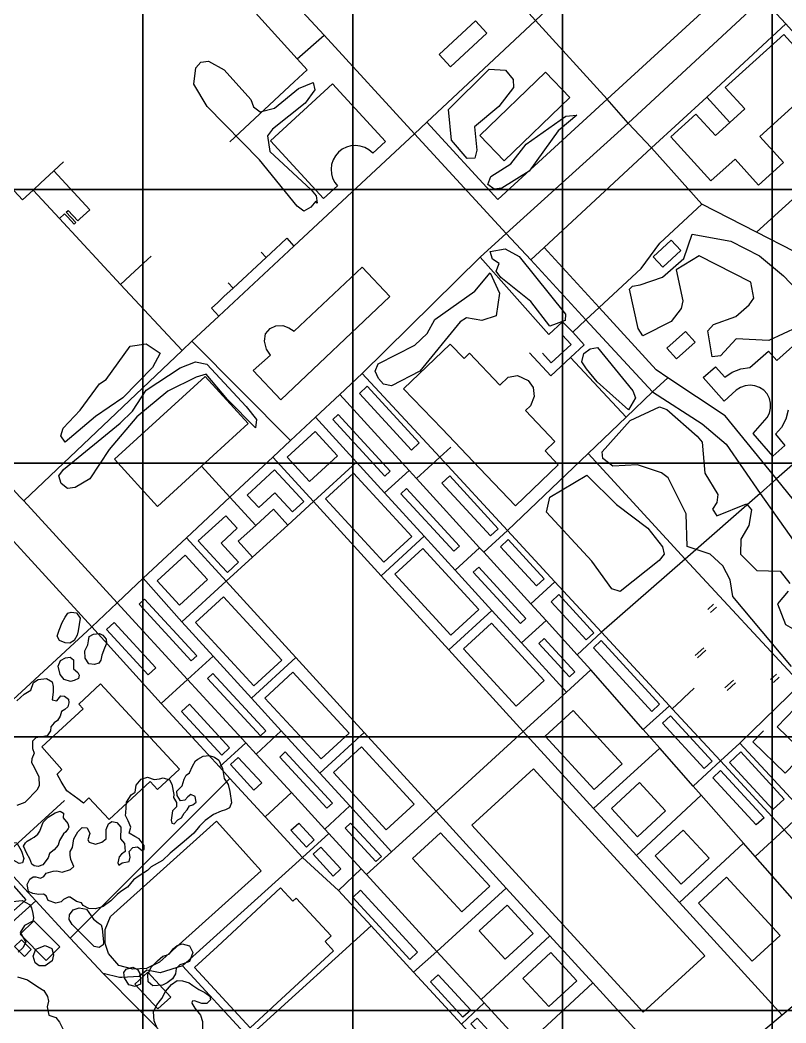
# Model space of a CAD drawing. Header units: metres. Extents: x -907 to 907, y -946 to 946.
# Drawn here: x -597.1 to -266.1, y 112.9 to 546.3 of the extents above; entities that cross this region are included whole.
import ezdxf

# ---------------------------------------------------------------- set-up
doc = ezdxf.new("R2010")
doc.units = ezdxf.units.M
for name, color, linetype in [('GREEN_ATLAS_BUILDING_OSM_HEIGHT', 8, 'Continuous'), ('GREEN_ATLAS_BUILDING_OSM_LEVELS', 9, 'Continuous'), ('GREEN_ATLAS_TERRAIN_COP90', 3, 'Continuous'), ('OSM_BUILDING', 8, 'Continuous'), ('OSM_GREEN_EXISTING', 94, 'Continuous'), ('OSM_HYDROGRAPHY', 5, 'Continuous'), ('OSM_ROAD_LOCAL', 9, 'Continuous')]:
    doc.layers.add(name, color=color, linetype=linetype)

msp = doc.modelspace()

# ---------------------------------------------------------------- linework, layer by layer
at = {"layer": 'GREEN_ATLAS_BUILDING_OSM_HEIGHT'}
for points, elevation in [([(-571.714, 250.691), (-562.267, 259.43), (-528.173, 222.583), (-537.62, 213.845), (-540.79, 217.273), (-558.603, 200.787), (-567.413, 210.116), (-569.651, 207.934), (-572.164, 209.715), (-576.847, 213.255), (-579.255, 217.273), (-581.036, 220.346), (-578.992, 222.394), (-587.626, 232.157), (-569.813, 248.632)], 18.754), ([(-508.159, 195.644), (-497.036, 183.276), (-492.891, 178.668), (-536.782, 139.194), (-542.447, 136.389), (-548.399, 136.211), (-554.351, 137.691), (-558.816, 142.901), (-560.304, 147.175), (-560.304, 153.309), (-557.934, 158.842), (-512.123, 200.052)], 17.395)]:
    msp.add_lwpolyline(points, close=True, dxfattribs=dict(at, elevation=elevation))
at = {"layer": 'GREEN_ATLAS_BUILDING_OSM_LEVELS'}
for points, elevation in [([(-415.993, 531.339), (-400.244, 545.855), (-395.336, 540.545), (-411.085, 526.018)], 13.109), ([(-304.996, 505.624), (-296.567, 496.34), (-290.321, 501.995), (-283.875, 507.84), (-292.297, 517.135), (-267.031, 540.033), (-249.719, 520.942), (-277.304, 495.928), (-267.156, 484.73), (-277.91, 474.978), (-288.064, 486.177), (-298.481, 476.737), (-315.793, 495.839)], 11.138), ([(-387.908, 485.453), (-398.431, 496.374), (-370.001, 523.758), (-359.478, 512.838)], 12.959), ([(-465.912, 469.156), (-488.858, 494.092), (-462.067, 518.749), (-439.115, 493.813), (-444.679, 488.693), (-446.355, 490.162), (-448.124, 491.153), (-450.056, 491.787), (-452.076, 492.032), (-454.108, 491.887), (-456.065, 491.342), (-457.884, 490.418), (-459.485, 489.171), (-460.81, 487.624), (-461.811, 485.854), (-462.442, 483.917), (-462.692, 481.902), (-462.536, 479.876), (-461.992, 477.906), (-461.073, 476.091), (-459.954, 474.644)], 15.809), ([(-488.889, 401.507), (-490.621, 404.067), (-491.434, 407.574), (-490.984, 410.691), (-489.002, 412.973), (-486.57, 414.12), (-483.519, 414.264), (-480.911, 413.274), (-478.604, 411.86), (-449.212, 439.489), (-437.214, 426.832), (-484.344, 382.171), (-496.336, 394.828)], 16.768), ([(-411.117, 406.272), (-405.177, 400.06), (-402.863, 402.275), (-389.715, 388.516), (-386.138, 391.934), (-382.131, 392.613), (-377.435, 390.564), (-375.297, 387.47), (-374.815, 383.551), (-376.447, 379.599), (-378.642, 377.496), (-365.912, 364.182), (-370.17, 360.107), (-364.443, 354.118), (-382.962, 336.419), (-398.537, 352.694), (-414.68, 369.581), (-431.305, 386.969)], 14.697), ([(-517.075, 392.212), (-498.531, 371.907), (-518.682, 353.506), (-537.701, 336.14), (-556.246, 356.456)], 13.52), ([(-230.318, 249.445), (-220.032, 260.109), (-199.619, 240.439), (-209.022, 230.676), (-193.435, 215.659), (-216.625, 191.592), (-229.774, 204.271), (-220.364, 214.023), (-218.188, 211.93), (-213.005, 217.307), (-243.766, 246.962), (-248.568, 241.975), (-246.061, 239.56), (-256.877, 228.339), (-269.87, 240.862), (-246.536, 265.063)], 14.003), ([(-479.205, 165.488), (-477.698, 166.868), (-462.592, 150.515), (-465.262, 148.055), (-461.598, 144.092), (-488.008, 119.691), (-497.586, 110.841), (-521.67, 136.901), (-511.81, 146.007), (-484.519, 171.232)], 16.701), ([(-541.847, 134.852), (-531.974, 124.099), (-537.576, 118.945), (-547.455, 129.698)], 17.125)]:
    msp.add_lwpolyline(points, close=True, dxfattribs=dict(at, elevation=elevation))
at = {"layer": 'GREEN_ATLAS_BUILDING_OSM_LEVELS', "elevation": 12.436}
msp.add_lwpolyline([(-265.156, 377.64), (-266.1, 373.777), (-267.938, 370.249), (-270.57, 367.254), (-266.475, 362.445), (-271.789, 357.825), (-280.249, 367.621), (-274.165, 374.523), (-273.171, 376.438), (-272.658, 378.531), (-272.665, 380.69), (-273.19, 382.783), (-274.196, 384.698), (-275.635, 386.301), (-277.416, 387.525), (-279.436, 388.282), (-281.58, 388.538), (-283.719, 388.271), (-285.738, 387.503), (-287.508, 386.268), (-292.735, 381.614), (-301.776, 391.756), (-296.555, 396.42), (-292.535, 391.911), (-289.265, 394.182), (-285.551, 395.607), (-281.599, 396.097), (-273.609, 403.21), (-270.045, 399.214), (-257.759, 410.168)], dxfattribs=at)
at = {"layer": 'GREEN_ATLAS_TERRAIN_COP90'}
for points in [[(-634.613, 473.108, 13), (-543.954, 473.108, 19), (-543.954, 591.385, 15), (-634.613, 591.385, 15)], [(-543.954, 473.108, 19), (-453.295, 473.108, 16), (-453.295, 591.385, 13), (-543.954, 591.385, 15)], [(-453.295, 473.108, 16), (-362.636, 473.108, 13), (-362.636, 591.385, 11), (-453.295, 591.385, 13)], [(-362.636, 473.108, 13), (-271.977, 473.108, 11), (-271.977, 591.385, 11), (-362.636, 591.385, 11)], [(-271.977, 473.108, 11), (-181.318, 473.108, 14), (-181.318, 591.385, 11), (-271.977, 591.385, 11)], [(-634.613, 354.831, 12), (-543.954, 354.831, 12), (-543.954, 473.108, 19), (-634.613, 473.108, 13)], [(-543.954, 354.831, 12), (-453.295, 354.831, 18), (-453.295, 473.108, 16), (-543.954, 473.108, 19)], [(-453.295, 354.831, 18), (-362.636, 354.831, 13), (-362.636, 473.108, 13), (-453.295, 473.108, 16)], [(-362.636, 354.831, 13), (-271.977, 354.831, 13), (-271.977, 473.108, 11), (-362.636, 473.108, 13)], [(-271.977, 354.831, 13), (-181.318, 354.831, 13), (-181.318, 473.108, 14), (-271.977, 473.108, 11)], [(-634.613, 236.554, 18), (-543.954, 236.554, 19), (-543.954, 354.831, 12), (-634.613, 354.831, 12)], [(-543.954, 236.554, 19), (-453.295, 236.554, 13), (-453.295, 354.831, 18), (-543.954, 354.831, 12)], [(-453.295, 236.554, 13), (-362.636, 236.554, 10), (-362.636, 354.831, 13), (-453.295, 354.831, 18)], [(-362.636, 236.554, 10), (-271.977, 236.554, 11), (-271.977, 354.831, 13), (-362.636, 354.831, 13)], [(-271.977, 236.554, 11), (-181.318, 236.554, 17), (-181.318, 354.831, 13), (-271.977, 354.831, 13)], [(-634.613, 118.277, 21), (-543.954, 118.277, 17), (-543.954, 236.554, 19), (-634.613, 236.554, 18)], [(-543.954, 118.277, 17), (-453.295, 118.277, 17), (-453.295, 236.554, 13), (-543.954, 236.554, 19)], [(-453.295, 118.277, 17), (-362.636, 118.277, 13), (-362.636, 236.554, 10), (-453.295, 236.554, 13)], [(-362.636, 118.277, 13), (-271.977, 118.277, 12), (-271.977, 236.554, 11), (-362.636, 236.554, 10)], [(-271.977, 118.277, 12), (-181.318, 118.277, 16), (-181.318, 236.554, 17), (-271.977, 236.554, 11)], [(-634.613, 0, 20), (-543.954, 0, 16), (-543.954, 118.277, 17), (-634.613, 118.277, 21)], [(-543.954, 0, 16), (-453.295, 0, 17), (-453.295, 118.277, 17), (-543.954, 118.277, 17)], [(-453.295, 0, 17), (-362.636, 0, 16), (-362.636, 118.277, 13), (-453.295, 118.277, 17)], [(-362.636, 0, 16), (-271.977, 0, 15), (-271.977, 118.277, 12), (-362.636, 118.277, 13)], [(-271.977, 0, 15), (-181.318, 0, 11), (-181.318, 118.277, 16), (-271.977, 118.277, 12)]]:
    msp.add_3dface(points, dxfattribs=at)
at = {"layer": 'OSM_BUILDING'}
for points, elevation in [([(-311.535, 446.625), (-319.282, 439.445), (-323.434, 443.931), (-315.681, 451.1)], 12.238), ([(-305.314, 407.073), (-313.374, 399.837), (-317.556, 404.502), (-309.491, 411.726)], 12.513), ([(-585.782, 139.906), (-597.024, 151.261), (-591.134, 157.094), (-579.892, 145.739)], 18.847), ([(-595.185, 141.665), (-599.431, 145.951), (-596.48, 148.868), (-592.234, 144.582)], 19.092)]:
    msp.add_lwpolyline(points, close=True, dxfattribs=dict(at, elevation=elevation))
at = {"layer": 'OSM_GREEN_EXISTING'}
for points in [[(-471.477, 465.36), (-474.49, 463.679), (-477.341, 465.861), (-493.61, 485.809), (-516.25, 508.953), (-521.952, 518.515), (-521.114, 525.55), (-518.932, 528.066), (-515.581, 528.567), (-508.872, 524.716), (-497.299, 511.969), (-496.123, 508.786), (-493.272, 506.604), (-487.07, 508.118), (-476.672, 516.667), (-470.47, 519.35), (-469.626, 516.166), (-473.821, 510.289), (-487.908, 499.056), (-490.09, 496.207), (-489.083, 489.505), (-471.308, 472.896), (-469.126, 470.381), (-468.626, 467.197), (-469.295, 468.043)], [(-383.931, 520.519), (-383.769, 517.168), (-390.14, 508.953), (-400.706, 500.069), (-399.7, 490.006), (-400.538, 486.655), (-403.889, 486.488), (-410.598, 494.359), (-411.942, 507.606), (-394.329, 525.05), (-387.289, 524.549)], [(-356.434, 505.101), (-364.48, 498.388), (-377.06, 480.945), (-388.796, 473.575), (-392.153, 473.241), (-394.835, 475.245), (-393.66, 478.607), (-384.938, 484.14), (-378.398, 492.689), (-361.129, 504.756)], [(-361.46, 416.391), (-368.169, 414.042), (-376.385, 424.606), (-389.302, 435.003), (-391.315, 437.686), (-389.971, 441.037), (-392.822, 442.885), (-393.829, 446.235), (-387.458, 447.415), (-381.418, 444.065), (-361.292, 419.24)], [(-389.802, 428.302), (-391.315, 418.405), (-397.518, 416.391), (-404.058, 417.571), (-406.909, 415.89), (-424.353, 394.594), (-436.595, 388.216), (-439.946, 388.895), (-442.128, 391.41), (-443.635, 394.594), (-442.291, 397.778), (-426.529, 405.826), (-421.164, 410.858), (-417.807, 416.891), (-400.538, 429.137), (-393.829, 437.018)], [(-539.896, 396.097), (-552.638, 383.017), (-564.549, 374.969), (-577.629, 363.903), (-579.473, 366.586), (-578.467, 369.948), (-571.089, 377.651), (-562.705, 389.062), (-559.853, 390.898), (-549.456, 405.325), (-542.578, 406.327), (-536.538, 402.309)], [(-347.712, 389.897), (-352.238, 395.596), (-354.251, 398.613), (-353.414, 402.142), (-350.731, 404.145), (-347.543, 404.824), (-332.281, 386.045), (-331.105, 383.017), (-334.125, 377.818)], [(-499.312, 379.332), (-494.954, 373.633), (-495.286, 370.115), (-507.359, 382.349), (-516.587, 393.247), (-520.945, 391.911), (-533.187, 385.878), (-546.605, 374.802), (-558.509, 360.72), (-566.894, 347.974), (-573.271, 344.289), (-576.622, 343.788), (-579.305, 345.959), (-580.311, 349.321), (-578.298, 352.003), (-553.814, 372.119), (-548.449, 377.317), (-542.578, 386.379), (-527.823, 395.93), (-521.283, 398.613), (-516.418, 397.611)], [(-450.431, 384.943), (-447.067, 388.037), (-424.547, 363.558), (-427.91, 360.464)], [(-461.954, 373.677), (-459.591, 375.859), (-437.07, 351.38), (-439.433, 349.198)], [(-481.643, 357.402), (-469.545, 368.534), (-459.879, 358.026), (-471.977, 346.894)], [(-479.38, 333.736), (-486.995, 342.007), (-493.941, 335.628), (-498.906, 341.027), (-487.07, 351.914), (-477.91, 341.962), (-474.484, 338.233)], [(-452.97, 350.523), (-427.76, 323.127), (-439.865, 311.995), (-465.074, 339.391)], [(-414.743, 346.159), (-411.385, 349.254), (-390.384, 326.422), (-393.741, 323.327)], [(-339.327, 336.908), (-325.741, 326.678), (-319.37, 318.63), (-318.701, 315.446), (-320.876, 312.763), (-337.645, 299.349), (-341.34, 300.518), (-349.887, 312.429), (-369.513, 333.558), (-368.169, 340.092), (-352.069, 349.655)], [(-430.074, 343.777), (-407.203, 318.919), (-409.572, 316.737), (-432.443, 341.595)], [(-510.004, 310.281), (-520.039, 321.179), (-508.165, 332.099), (-503.182, 326.689), (-510.179, 320.244), (-502.607, 312.017), (-507.478, 307.531)], [(-386.126, 321.802), (-370.52, 304.837), (-373.884, 301.743), (-389.49, 318.708)], [(-422.952, 317.895), (-398.724, 291.568), (-410.829, 280.436), (-435.057, 306.763)], [(-537.82, 303.947), (-525.722, 315.079), (-516.056, 304.57), (-528.154, 293.438)], [(-398.818, 309.802), (-378.436, 287.65), (-380.799, 285.468), (-401.188, 307.631)], [(-545.617, 293.872), (-543.247, 296.054), (-520.733, 271.575), (-523.096, 269.393)], [(-509.147, 297.067), (-483.938, 269.671), (-496.036, 258.54), (-521.245, 285.935)], [(-349.087, 281.538), (-352.451, 278.455), (-367.594, 294.908), (-364.23, 298.002)], [(-572.427, 280.481), (-573.69, 278.132), (-575.616, 276.963), (-577.629, 277.13), (-580.061, 278.221), (-580.98, 279.98), (-580.23, 282.573), (-578.886, 285.935), (-577.541, 288.273), (-576.372, 289.954), (-574.947, 290.455), (-572.765, 290.121), (-571.17, 287.861), (-571.927, 282.406)], [(-559.735, 282.863), (-556.371, 285.958), (-538.389, 266.41), (-541.753, 263.315)], [(-393.316, 285.69), (-370.539, 260.922), (-382.637, 249.79), (-405.421, 274.558)], [(-562.198, 269.66), (-563.036, 268.325), (-564.968, 267.735), (-567.4, 268.068), (-568.907, 270.506), (-569.076, 273.768), (-567.731, 276.284), (-567.481, 277.965), (-567.15, 279.891), (-565.299, 280.904), (-562.705, 281.149), (-561.279, 280.481), (-559.853, 278.722), (-559.766, 276.874), (-560.522, 274.859), (-561.698, 271.842)], [(-370.533, 279.056), (-357.24, 264.618), (-359.61, 262.436), (-372.902, 276.885)], [(-320.664, 250.647), (-324.028, 247.552), (-349.281, 275.004), (-345.917, 278.098)], [(-571.589, 263.204), (-571.758, 261.701), (-573.69, 260.944), (-575.278, 260.443), (-577.967, 261.367), (-579.723, 263.46), (-580.649, 267.067), (-579.642, 269.493), (-577.379, 270.673), (-575.366, 271.007), (-574.021, 269.749), (-573.94, 267.323), (-573.94, 265.976), (-572.096, 264.384)], [(-479.129, 264.439), (-454.902, 238.112), (-467.006, 226.98), (-491.228, 253.308)], [(-513.736, 263.972), (-490.865, 239.114), (-493.235, 236.944), (-516.106, 261.801)], [(-527.241, 247.552), (-523.878, 250.647), (-506.515, 231.767), (-509.879, 228.672)], [(-358.028, 247.953), (-336.826, 224.91), (-348.931, 213.778), (-370.132, 236.821)], [(-297.98, 226.001), (-301.344, 222.906), (-319.382, 242.498), (-316.018, 245.593)], [(-482.481, 230.008), (-462.098, 207.845), (-464.461, 205.663), (-484.85, 227.826)], [(-449.493, 232.235), (-426.71, 207.466), (-438.814, 196.334), (-461.592, 221.103)], [(-266.787, 209.57), (-271.664, 205.084), (-290.465, 225.511), (-285.588, 229.997)], [(-572.683, 165.443), (-575.366, 167.202), (-576.285, 167.291), (-578.298, 166.2), (-579.305, 165.276), (-581.568, 164.608), (-584.925, 165.866), (-585.844, 167.881), (-586.939, 168.627), (-589.033, 168.382), (-591.634, 168.794), (-593.391, 169.718), (-594.06, 172.734), (-592.803, 175.005), (-591.465, 176.096), (-590.209, 176.096), (-588.277, 175.506), (-586.851, 176.263), (-585.763, 177.599), (-582.825, 178.523), (-581.149, 178.612), (-578.886, 178.1), (-575.278, 179.28), (-573.852, 180.449), (-575.115, 183.555), (-575.447, 185.403), (-575.366, 186.994), (-574.44, 188.664), (-574.109, 190.601), (-573.852, 192.438), (-572.096, 195.544), (-570.251, 197.392), (-568.069, 197.225), (-566.894, 194.709), (-567.819, 192.026), (-567.15, 191.013), (-564.549, 190.178), (-561.779, 191.013), (-559.935, 192.438), (-559.935, 196.546), (-558.847, 198.895), (-557.421, 199.985), (-555.239, 199.485), (-553.482, 197.47), (-553.732, 192.438), (-551.888, 190.434), (-551.632, 186.994), (-553.314, 185.904), (-554.233, 184.724), (-554.82, 182.13), (-554.401, 181.128), (-552.895, 182.041), (-549.956, 182.631), (-549.456, 184.479), (-549.875, 186.994), (-548.362, 188.753), (-546.267, 189.009), (-544.341, 187.495), (-543.504, 187.829), (-543.416, 189.588), (-545.598, 192.527), (-547.443, 193.451), (-549.956, 194.954), (-549.206, 197.47), (-550.294, 200.319), (-551.469, 202.501), (-551.382, 203.759), (-551.131, 208.379), (-549.118, 211.474), (-547.274, 212.654), (-546.936, 215.67), (-544.673, 218.264), (-541.991, 219.11), (-539.058, 218.097), (-536.876, 218.353), (-535.2, 218.854), (-532.431, 218.019), (-531.512, 216.082), (-530.586, 211.641), (-530.755, 210.383), (-529.417, 208.123), (-529.417, 206.364), (-531.174, 204.605), (-531.843, 200.575), (-531.512, 199.24), (-530.505, 198.984), (-528.911, 200.742), (-527.316, 201.499), (-526.228, 203.592), (-524.884, 204.939), (-523.796, 206.698), (-522.371, 207.199), (-520.945, 208.29), (-521.445, 210.717), (-523.209, 211.641), (-524.553, 210.55), (-525.809, 209.125), (-527.735, 208.958), (-529.161, 211.14), (-529.33, 213.066), (-526.985, 215.336), (-526.147, 218.186), (-525.303, 219.945), (-523.878, 221.036), (-522.621, 223.886), (-521.283, 226.235), (-520.189, 226.825), (-517.925, 228.249), (-515.412, 228.494), (-512.98, 227.826), (-511.135, 226.402), (-509.541, 222.884), (-508.872, 218.52), (-507.109, 216.004), (-506.352, 212.899), (-505.683, 208.034), (-506.609, 205.863), (-508.284, 205.017), (-510.129, 204.438), (-513.48, 203.002), (-517.087, 200.408), (-519.601, 197.982), (-521.952, 194.876), (-526.147, 191.358), (-532.181, 186.327), (-535.451, 183.054), (-540.396, 180.371), (-542.078, 178.779), (-545.598, 176.508), (-548.112, 174.749), (-550.713, 171.644), (-553.564, 169.718), (-555.07, 168.46), (-557.84, 165.61), (-561.191, 163.261), (-562.448, 162.849), (-564.63, 162.17), (-567.313, 162.426), (-569.832, 163.684), (-570.583, 164.775)], [(-502.751, 227.671), (-492.616, 216.661), (-495.98, 213.566), (-506.115, 224.576)], [(-375.166, 222.706), (-301.1, 141.943), (-327.698, 117.542), (-401.763, 198.316)], [(-275.491, 201.555), (-278.854, 198.46), (-297.655, 218.888), (-294.291, 221.982)], [(-330.167, 193.384), (-341.434, 205.629), (-329.33, 216.761), (-318.069, 204.516)], [(-580.561, 189.755), (-582.324, 187.751), (-584.338, 186.16), (-585.007, 184.223), (-587.27, 181.295), (-589.202, 180.449), (-590.959, 180.783), (-592.053, 181.54), (-592.803, 183.889), (-594.229, 186.071), (-595.573, 189.254), (-594.735, 190.679), (-593.979, 191.525), (-592.303, 192.438), (-591.046, 193.195), (-589.452, 194.453), (-588.614, 195.711), (-587.101, 199.741), (-585.007, 201.833), (-581.905, 203.759), (-579.723, 204.438), (-578.385, 203.592), (-578.467, 201.499), (-576.453, 199.151), (-576.035, 197.47), (-576.285, 196.891), (-577.291, 195.466), (-578.385, 194.62), (-580.061, 191.77)], [(-480.011, 196.212), (-476.647, 199.306), (-469.951, 192.026), (-473.315, 188.931)], [(-454.195, 199.262), (-440.903, 184.813), (-443.272, 182.631), (-456.559, 197.08)], [(-415.299, 195.065), (-394.098, 172.022), (-406.196, 160.89), (-427.398, 183.933)], [(-322.521, 185.069), (-310.416, 196.201), (-299.237, 184.056), (-311.335, 172.913)], [(-595.404, 183.978), (-595.992, 182.13), (-597.499, 181.874), (-599.85, 183.132), (-602.026, 186.994), (-601.863, 189.51), (-600.519, 190.846), (-598.505, 190.768), (-596.411, 187.072)], [(-594.554, 166.178), (-626.541, 137.724), (-640.215, 153.098), (-646.048, 159.487), (-614.018, 188.33), (-608.228, 181.551)], [(-467.087, 188.909), (-458.397, 179.469), (-461.76, 176.375), (-470.451, 185.814)], [(-268.569, 150.715), (-280.674, 139.584), (-303.801, 164.731), (-291.697, 175.863)], [(-425.303, 143.491), (-428.667, 140.396), (-453.289, 167.157), (-449.925, 170.252)], [(-563.374, 156.226), (-562.029, 155.38), (-561.529, 153.788), (-561.023, 147.754), (-561.11, 146.663), (-562.873, 145.572), (-565.049, 145.906), (-574.528, 155.469), (-575.866, 157.651), (-575.697, 159.576), (-574.19, 161.758), (-571.508, 162.682), (-568.319, 162.092), (-565.299, 157.818)], [(-387.439, 140.496), (-398.699, 152.741), (-386.601, 163.873), (-375.334, 151.628)], [(-583.412, 145.149), (-582.574, 142.389), (-583.162, 139.706), (-586.263, 137.524), (-588.783, 137.524), (-590.54, 138.86), (-591.378, 141.71), (-590.209, 144.816), (-586.182, 146.329)], [(-535.451, 129.22), (-539.727, 128.886), (-541.659, 130.734), (-541.822, 133.917), (-540.484, 137.023), (-537.633, 139.706), (-535.369, 141.71), (-533.856, 142.133), (-532.518, 142.723), (-530.924, 144.983), (-529.248, 146.407), (-526.985, 147.164), (-523.796, 146.24), (-522.371, 143.313), (-523.796, 139.45), (-526.647, 138.448), (-528.073, 138.025), (-529.667, 136.511), (-529.917, 134.173), (-531.174, 131.992), (-533.525, 130.311)], [(-379.786, 132.181), (-367.688, 143.313), (-356.502, 131.157), (-368.607, 120.025)], [(-545.092, 129.721), (-547.355, 128.719), (-550.044, 129.387), (-551.969, 132.403), (-552.307, 134.674), (-551.213, 136.099), (-548.28, 137.023), (-546.355, 136.01), (-545.261, 134.251), (-545.01, 131.902)], [(-402.282, 118.477), (-405.646, 115.383), (-419.67, 130.622), (-416.306, 133.717)], [(-399.518, 114.971), (-386.776, 101.145), (-389.502, 98.64), (-402.244, 112.466)]]:
    msp.add_lwpolyline(points, close=True, dxfattribs=at)
for points in [[(-261.01, 413.541), (-273.421, 407.841), (-287.508, 408.509), (-294.379, 401.129), (-297.905, 400.795), (-299.75, 412.027), (-297.399, 414.71), (-287.677, 418.238), (-281.974, 423.27), (-279.961, 426.12), (-281.299, 432.988), (-303.607, 444.399), (-313.499, 438.354), (-310.648, 424.94), (-311.317, 421.589), (-315.681, 416.057), (-327.923, 409.856), (-329.936, 413.04), (-333.625, 429.972), (-332.368, 431.318), (-329.092, 431.908), (-319.451, 435.17), (-310.147, 443.219), (-306.621, 453.783), (-289.852, 450.766), (-277.441, 444.399), (-267.044, 435.671), (-247.762, 415.389)], [(-263.693, 266.978), (-289.015, 297.167), (-290.19, 304.381), (-293.372, 310.414), (-298.743, 315.446), (-308.803, 318.797), (-309.141, 332.879), (-317.019, 348.475), (-319.87, 350.656), (-330.267, 354.007), (-340.834, 353.506), (-345.192, 356.868), (-345.529, 359.718), (-333.456, 373.299), (-320.708, 379.165), (-317.525, 377.996), (-304.445, 366.419), (-302.263, 363.903), (-301.088, 350.489), (-295.554, 341.272), (-295.892, 337.743), (-297.737, 334.894), (-295.892, 332.044), (-283.144, 337.242), (-280.968, 334.56), (-282.137, 327.858), (-285.494, 321.98), (-285.663, 315.446), (-278.617, 308.4), (-268.557, 308.066), (-264.362, 302.867)], [(-265.037, 299.516), (-269.732, 293.984), (-266.206, 285.089), (-263.186, 283.419)], [(-598.505, 252.061), (-595.323, 254.911), (-592.472, 256.747), (-591.209, 260.02), (-589.202, 261.278), (-585.676, 261.701), (-583.919, 260.777), (-583.162, 260.276), (-582.743, 258.35), (-582.743, 255.912), (-583.243, 252.473), (-581.236, 252.139), (-579.473, 254.243), (-577.879, 254.154), (-576.203, 252.807), (-576.035, 251.215), (-576.453, 249.545), (-577.71, 248.365), (-579.223, 247.53), (-579.811, 245.437), (-580.899, 243.589), (-582.324, 242.587), (-583.75, 240.817), (-584, 239.148), (-585.426, 237.044), (-588.445, 236.376), (-590.29, 236.042), (-591.715, 234.706), (-591.715, 231.511), (-591.046, 229.418), (-591.966, 227.069), (-592.216, 225.4), (-591.046, 223.463), (-589.033, 219.277), (-588.864, 215.336), (-589.783, 213.566), (-591.465, 211.897), (-593.06, 210.138), (-594.985, 208.201), (-598.505, 206.865)], [(-600.35, 165.443), (-596.161, 165.866), (-592.972, 164.107), (-592.134, 162.593), (-591.547, 160.244), (-591.297, 158.397), (-591.634, 156.894), (-595.235, 154.968), (-597.08, 151.94), (-594.648, 147.832), (-595.904, 145.406), (-597.836, 143.48)], [(-598.174, 132.826), (-593.897, 131.491), (-589.452, 128.552), (-586.851, 126.871), (-585.257, 124.355), (-584.757, 122.351), (-585.344, 119.913), (-584.669, 116.229), (-581.568, 115.305), (-579.974, 113.212), (-578.636, 110.44)], [(-537.883, 110.607), (-539.139, 113.88), (-539.39, 117.654), (-537.964, 120.748), (-535.869, 123.431), (-534.194, 126.537), (-531.68, 129.554), (-529.161, 131.235), (-526.816, 131.145), (-523.965, 130.311), (-522.371, 129.142), (-519.857, 127.372), (-517.256, 126.114), (-515.074, 124.522), (-514.824, 122.852), (-516.331, 121.338), (-518.513, 121.338), (-521.702, 122.518), (-522.708, 122.351), (-522.79, 121.427), (-521.533, 119.245), (-519.101, 116.307), (-518.175, 113.546), (-518.175, 109.772)]]:
    msp.add_lwpolyline(points, dxfattribs=at)
at = {"layer": 'OSM_HYDROGRAPHY'}
for points in [[(-371.308, 402.298), (-367.469, 398.168), (-358.934, 406.116), (-362.767, 410.235)], [(-275.822, 239.203), (-280.43, 234.428), (-266.337, 220.836), (-261.729, 225.622)]]:
    msp.add_lwpolyline(points, dxfattribs=at)
at = {"layer": 'OSM_ROAD_LOCAL'}
for points in [[(-714.274, 811.352), (-682.825, 776.932), (-681.955, 775.986), (-673.509, 766.735), (-647.461, 738.237), (-638.758, 728.709), (-632.318, 721.662), (-612.967, 700.522), (-606.877, 693.866), (-605.133, 691.962), (-561.773, 644.596), (-552.551, 634.488), (-490.159, 566.227), (-465.706, 539.755), (-426.666, 497.164), (-386.92, 454.05)], [(-302.395, 466.685), (-324.196, 491.041), (-334.275, 501.706), (-343.329, 512.081), (-374.353, 546.133), (-424.784, 601.481), (-435.857, 613.638), (-494.898, 678.426), (-499.35, 683.312), (-510.222, 695.19), (-515.256, 700.678), (-530.186, 716.987), (-531.312, 718.211), (-553.751, 741.076)], [(-561.773, 644.596), (-572.908, 635), (-569.007, 630.692), (-477.36, 529.435), (-465.706, 539.755)], [(-426.666, 497.164), (-421.32, 502.173), (-374.353, 546.133), (-341.841, 576.568), (-316.719, 600.079), (-312.68, 603.864), (-308.416, 607.86)], [(-421.32, 502.173), (-390.609, 468.711), (-343.329, 512.081), (-294.023, 557.31), (-285.363, 565.592), (-277.648, 572.917)], [(-266.062, 544.653), (-276.128, 555.573), (-285.363, 565.592)], [(-386.92, 454.05), (-334.275, 501.706), (-276.128, 555.573), (-268.388, 562.731)], [(-324.196, 491.041), (-300.2, 512.916), (-266.062, 544.653), (-238.864, 514.196), (-214.111, 486.477), (-209.172, 480.945), (-203.42, 474.499), (-168.607, 435.504), (-143.56, 407.329), (-125.672, 387.214), (-84.319, 358.36), (-77.16, 353.361), (-69.076, 353.094), (-45.43, 335.317), (-33.525, 326.511), (-28.323, 322.404), (-25.053, 318.04), (-23.29, 315.112), (-22.202, 311.917), (-21.471, 308.856), (-20.476, 302.555)], [(-477.36, 529.435), (-472.965, 524.704), (-478.567, 519.506)], [(-478.567, 519.506), (-506.465, 493.591)], [(-300.2, 512.916), (-290.321, 501.995)], [(-527.072, 403.422), (-553.626, 432.009), (-580.08, 460.484), (-591.49, 472.763), (-596.023, 468.555), (-634.213, 509.665)], [(-426.666, 497.164), (-478.704, 448.618), (-511.148, 418.35), (-522.796, 407.485)], [(-376.391, 442.629), (-370.489, 447.938), (-324.196, 491.041)], [(-730.374, 485.498), (-699.224, 451.545), (-681.186, 431.886), (-668.657, 418.227), (-642.878, 390.13), (-642.86, 390.108), (-616.037, 360.876), (-597.161, 340.293), (-595.473, 338.456), (-555.127, 294.485), (-524.69, 261.311), (-499.575, 233.927), (-495.073, 229.018), (-479.836, 212.42), (-465.399, 196.679), (-463.692, 194.809), (-449.637, 179.492), (-447.343, 176.998), (-416.931, 143.847), (-397.799, 122.986), (-396.467, 121.539), (-379.173, 102.681)], [(-586.345, 477.549), (-582.531, 481.078), (-578.279, 485.03)], [(-572.146, 459.493), (-571.214, 460.373), (-566.956, 464.314), (-582.531, 481.078)], [(-588.127, 475.891), (-586.345, 477.549)], [(-278.817, 454.562), (-253.708, 477.327)], [(-591.49, 472.763), (-588.127, 475.891)], [(-577.091, 463.256), (-576.316, 463.98)], [(-572.146, 459.493), (-576.316, 463.98)], [(-352.513, 416.736), (-346.767, 422.046), (-328.592, 438.866), (-320.551, 449.887), (-302.395, 466.685)], [(-67.563, 359.061), (-84.319, 358.36), (-132.575, 356.534), (-175.978, 354.887), (-183.781, 360.052), (-192.078, 367.521), (-250.444, 433.144), (-262.542, 446.191), (-278.817, 454.562), (-302.395, 466.685)], [(-573.696, 458.057), (-576.585, 461.174), (-577.86, 462.544), (-580.08, 460.484)], [(-572.927, 458.77), (-577.091, 463.256)], [(-573.696, 458.057), (-572.927, 458.77)], [(-484.381, 449.575), (-481.818, 451.957), (-478.704, 448.618)], [(-480.192, 364.56), (-469.357, 374.69), (-458.891, 384.475), (-449.156, 393.581), (-398.249, 443.809), (-386.92, 454.05)], [(-386.92, 454.05), (-376.391, 442.629), (-352.513, 416.736), (-323.671, 385.611), (-302.263, 371.785), (-291.841, 363.035), (-277.26, 341.706), (-241.39, 290.967), (-232.668, 285.791), (-220.758, 284.254), (-166.762, 288.507), (-129.205, 292.358), (-55.033, 299.093), (-20.476, 302.555), (-12.855, 303.212), (-6.846, 303.791), (-2.276, 304.169), (49.975, 308.756), (62.036, 309.602), (64.605, 310.025), (81.268, 312.407)], [(-508.972, 426.743), (-505.045, 430.383), (-490.728, 443.686), (-486.582, 447.538)], [(-484.381, 449.575), (-486.582, 447.538)], [(-253.007, 326.89), (-270.157, 347.985), (-292.335, 375.269), (-317.113, 391.689), (-322.208, 395.062), (-346.767, 422.046), (-370.489, 447.938)], [(-543.685, 441.237), (-541.947, 442.851)], [(-541.947, 442.851), (-540.415, 444.276)], [(-490.728, 443.686), (-492.866, 445.979)], [(-368.507, 410.357), (-398.249, 443.809)], [(-553.626, 432.009), (-549.437, 435.894), (-543.685, 441.237)], [(-505.045, 430.383), (-507.178, 432.688)], [(-511.654, 424.239), (-508.972, 426.743)], [(-511.148, 418.35), (-514.324, 421.767), (-511.654, 424.239)], [(-358.14, 411.337), (-352.513, 416.736)], [(-376.96, 402.498), (-367.675, 392.513), (-359.216, 400.394), (-353.282, 405.915), (-358.14, 411.337), (-362.567, 415.89), (-368.507, 410.357)], [(-679.798, 407.941), (-672.74, 400.249), (-663.905, 390.631), (-653.957, 379.811), (-651.913, 377.585), (-627.172, 350.645), (-613.586, 335.851), (-608.247, 330.04), (-606.233, 327.847), (-566.075, 284.121), (-536.051, 250.936), (-510.904, 223.53)], [(-480.192, 364.56), (-522.796, 407.485), (-527.072, 403.422), (-595.473, 338.456)], [(-359.216, 400.394), (-335.107, 374.701)], [(-217.619, 127.26), (-217.719, 132.782), (-217.913, 143.48), (-234.6, 161.525), (-266.862, 196.412), (-294.329, 226.123), (-315.187, 248.677), (-316.381, 249.957), (-345.773, 281.761), (-365.912, 303.546), (-386.439, 325.743), (-415.687, 357.38), (-449.156, 393.581)], [(-317.113, 391.689), (-323.671, 385.611), (-335.107, 374.701), (-351.563, 359.005), (-386.439, 325.743), (-396.674, 316.281)], [(-238.746, 126.125), (-239.465, 139.494), (-248.268, 149.502), (-279.373, 184.857), (-284.438, 190.612), (-302.663, 211.318), (-306.115, 215.247), (-320.589, 231.689), (-327.704, 239.771), (-350.356, 265.519), (-356.302, 272.031), (-369.757, 286.781), (-376.303, 293.95), (-396.674, 316.281), (-398.437, 318.207), (-425.778, 348.174), (-428.936, 351.636), (-458.891, 384.475)], [(-360.904, 255.89), (-380.311, 277.141), (-393.141, 291.201), (-408.997, 308.566), (-422.371, 323.216), (-439.508, 341.985), (-451.619, 355.254), (-469.357, 374.69)], [(-237.883, 376.238), (-270.157, 347.985), (-277.26, 341.706), (-309.666, 313.331), (-345.773, 281.761), (-356.302, 272.031)], [(-555.127, 294.485), (-543.81, 305.082), (-525.128, 322.559), (-506.371, 340.092), (-487.82, 357.436), (-480.192, 364.56)], [(-425.778, 348.174), (-415.687, 357.38), (-410.954, 361.699)], [(-267.688, 116.262), (-312.111, 164.931), (-330.699, 185.291), (-349.212, 205.574), (-379.58, 238.836), (-411.817, 274.158), (-441.046, 306.173), (-470.295, 338.211), (-487.82, 357.436)], [(-351.563, 359.005), (-309.666, 313.331), (-259.679, 259.463)], [(-527.216, 286.247), (-508.015, 303.78), (-496.555, 314.233), (-481.393, 328.07), (-470.295, 338.211), (-451.619, 355.254)], [(-495.223, 327.925), (-506.371, 340.092), (-518.682, 353.506)], [(-439.508, 341.985), (-428.936, 351.636)], [(-529.805, 102.625), (-561.223, 134.318), (-575.409, 149.613), (-590.284, 165.677), (-606.465, 183.154), (-607.79, 184.59), (-638.233, 217.485), (-678.704, 262.959), (-679.661, 263.994), (-690.171, 275.36), (-721.97, 309.791), (-751.525, 341.695)], [(-481.393, 328.07), (-487.608, 334.882), (-495.223, 327.925), (-502.77, 321.045), (-496.555, 314.233)], [(-306.759, 83.312), (-349.543, 130.177), (-368.125, 150.537), (-386.945, 171.154), (-417.3, 204.405), (-448.368, 238.435), (-477.923, 270.807), (-508.015, 303.78), (-525.128, 322.559)], [(-441.046, 306.173), (-422.371, 323.216)], [(-408.997, 308.566), (-398.437, 318.207)], [(-436.501, 186.883), (-454.595, 206.698), (-467.569, 220.914), (-484.238, 239.17), (-497.124, 253.285), (-513.655, 271.386), (-527.216, 286.247), (-543.81, 305.082)], [(-365.912, 303.546), (-376.303, 293.95)], [(-566.075, 284.121), (-555.127, 294.485)], [(-411.817, 274.158), (-393.141, 291.201)], [(-297.299, 293.828), (-299.831, 291.523)], [(-298.618, 290.199), (-296.086, 292.514)], [(-380.311, 277.141), (-369.757, 286.781)], [(-765.412, 75.742), (-764.999, 82.766), (-764.38, 91.66), (-762.936, 100.544), (-711.417, 149.502), (-709.203, 151.606), (-685.344, 173.703), (-673.202, 184.946), (-659.753, 197.459), (-640.884, 214.936), (-638.233, 217.485), (-566.075, 284.121)], [(-232.668, 285.791), (-259.679, 259.463), (-285.945, 233.86)], [(-301.594, 275.059), (-305.239, 271.731)], [(-304.295, 270.696), (-300.644, 274.035)], [(-513.655, 271.386), (-524.69, 261.311), (-536.051, 250.936)], [(-477.923, 270.807), (-497.124, 253.285)], [(-447.343, 176.998), (-436.501, 186.883), (-417.3, 204.405), (-379.58, 238.836), (-360.904, 255.89), (-350.356, 265.519)], [(-292.403, 257.671), (-288.752, 261.011)], [(-270.139, 263.605), (-272.671, 261.289)], [(-271.458, 259.976), (-268.932, 262.28)], [(-310.122, 253.43), (-305.715, 257.56)], [(-287.808, 259.931), (-291.434, 256.614)], [(-315.187, 248.677), (-311.204, 252.406)], [(-311.204, 252.406), (-310.122, 253.43)], [(-316.381, 249.957), (-327.704, 239.771)], [(-484.238, 239.17), (-495.073, 229.018)], [(-448.368, 238.435), (-467.569, 220.914)], [(-510.904, 223.53), (-499.575, 233.927)], [(-320.589, 231.689), (-349.212, 205.574)], [(-285.945, 233.86), (-294.329, 226.123), (-306.115, 215.247)], [(-225.991, 168.849), (-258.522, 204.127), (-285.945, 233.86)], [(-510.904, 223.53), (-506.377, 218.598), (-491.172, 202.023), (-475.022, 184.423), (-459.497, 170.163), (-445.379, 154.834), (-426.997, 134.852), (-406.252, 112.321), (-388.971, 93.508), (-385.476, 89.746), (-370.614, 73.76), (-343.666, 44.773), (-334.088, 34.798), (-321.089, 33.418)], [(-575.409, 149.613), (-506.377, 218.598)], [(-491.172, 202.023), (-479.836, 212.42)], [(-606.465, 183.154), (-577.841, 209.08)], [(-330.699, 185.291), (-302.663, 211.318)], [(-250.744, 211.318), (-258.522, 204.127), (-266.862, 196.412), (-279.373, 184.857)], [(-454.595, 206.698), (-465.399, 196.679)], [(-475.022, 184.423), (-463.692, 194.809)], [(-312.111, 164.931), (-284.438, 190.612)], [(-445.379, 154.834), (-493.666, 111.13), (-498.449, 106.833), (-526.922, 137.635), (-475.022, 184.423)], [(-459.497, 170.163), (-449.637, 179.492)], [(-386.945, 171.154), (-416.931, 143.847), (-426.997, 134.852)], [(-590.284, 165.677), (-625.866, 133.639)], [(-397.799, 122.986), (-368.125, 150.537)], [(-526.922, 137.635), (-536.495, 134.53), (-542.241, 135.765), (-545.536, 132.982), (-553.095, 132.604), (-554.139, 132.548), (-561.223, 134.318)], [(-379.173, 102.681), (-349.543, 130.177)], [(-159.904, 112.41), (-175.947, 129.509), (-217.619, 127.26), (-238.746, 126.125), (-257.165, 125.134), (-267.688, 116.262), (-281.756, 104.395)], [(-406.252, 112.321), (-396.467, 121.539)]]:
    msp.add_lwpolyline(points, dxfattribs=at)

doc.saveas('drawing.dxf')
